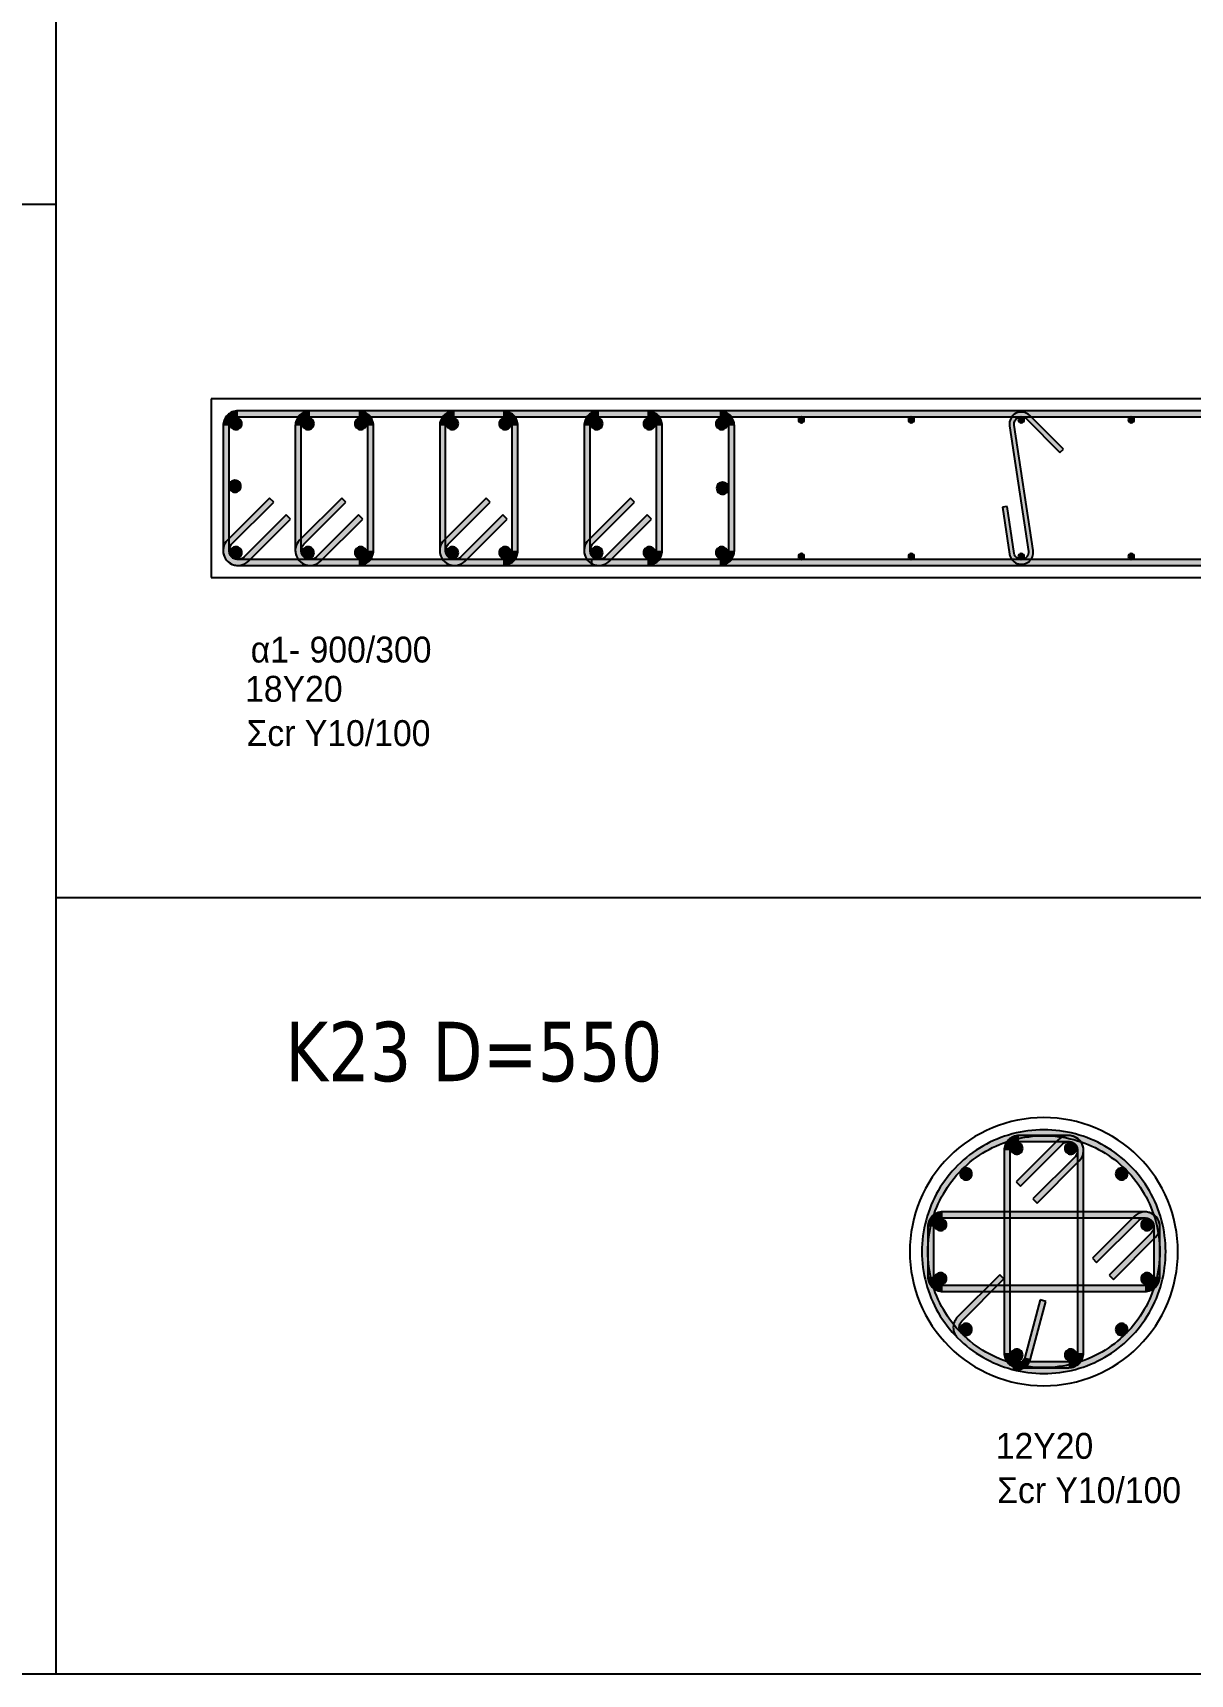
# Model space of a CAD drawing. Header units: millimetres. Extents: x -2171 to 1563, y -1758 to -1505.
# Drawn here: x -269.6 to -259.87, y -1630.29 to -1616.49 of the extents above; entities that cross this region are included whole.
import ezdxf

# ---------------------------------------------------------------- set-up
doc = ezdxf.new("R2010")
doc.units = ezdxf.units.MM
for name, color, linetype in [('-S_TEXT', 3, 'Continuous'), ('Col_Det', 7, 'Continuous'), ('Col_Det_Fill', 7, 'Continuous'), ('Geo_Col_Pro_1', 7, 'Continuous'), ('pinakaki', 153, 'Continuous')]:
    doc.layers.add(name, color=color, linetype=linetype)
doc.styles.add('S1Arl22_b_934_161', font='arial.ttf', dxfattribs={"width": 0.933629, "height": 0.002175})
doc.styles.get("Standard").update_dxf_attribs({"font": 'tahoma.ttf'})

msp = doc.modelspace()

# ---------------------------------------------------------------- hatches: boundary and pattern name
at = {"layer": 'Col_Det_Fill'}
for color, points in [(252, [(-267.8773, -1619.7229), (-267.8773, -1619.6729, 0.4142136), (-268.0023, -1619.7979), (-267.9523, -1619.7979, -0.4142136)]), (252, [(-263.8273, -1619.7229), (-263.8273, -1619.6729), (-267.8773, -1619.6729), (-267.8773, -1619.7229)]), (252, [(-267.2702, -1619.7229), (-267.2702, -1619.6729, 0.4142136), (-267.3952, -1619.7979), (-267.3452, -1619.7979, -0.4142136)]), (252, [(-266.863, -1619.7229), (-266.863, -1619.6729), (-267.2702, -1619.6729), (-267.2702, -1619.7229)]), (252, [(-266.788, -1619.7979), (-266.738, -1619.7979, 0.4142136), (-266.863, -1619.6729), (-266.863, -1619.7229, -0.4142136)]), (252, [(-266.0559, -1619.7229), (-266.0559, -1619.6729, 0.4142136), (-266.1809, -1619.7979), (-266.1309, -1619.7979, -0.4142136)]), (252, [(-265.6487, -1619.7229), (-265.6487, -1619.6729), (-266.0559, -1619.6729), (-266.0559, -1619.7229)]), (252, [(-265.5737, -1619.7979), (-265.5237, -1619.7979, 0.4142136), (-265.6487, -1619.6729), (-265.6487, -1619.7229, -0.4142136)]), (252, [(-264.8416, -1619.7229), (-264.8416, -1619.6729, 0.4142136), (-264.9666, -1619.7979), (-264.9166, -1619.7979, -0.4142136)]), (252, [(-253.05, -1619.7229), (-253.05, -1619.6729), (-264.9038, -1619.6729), (-264.9038, -1619.7229)]), (252, [(-264.4345, -1619.7229), (-264.4345, -1619.6729), (-264.8416, -1619.6729), (-264.8416, -1619.7229)]), (252, [(-264.3595, -1619.7979), (-264.3095, -1619.7979, 0.4142136), (-264.4345, -1619.6729), (-264.4345, -1619.7229, -0.4142136)]), (252, [(-263.7523, -1619.7979), (-263.7023, -1619.7979, 0.4142136), (-263.8273, -1619.6729), (-263.8273, -1619.7229, -0.4142136)]), (252, [(-261.3883, -1619.7977), (-261.3487, -1619.7918, -0.7233449), (-261.2469, -1619.7405), (-261.2187, -1619.7122, 0.7233449)]), (252, [(-267.9523, -1619.7979), (-268.0023, -1619.7979), (-268.0023, -1620.8479), (-267.9523, -1620.8479)]), (12, [(-267.945, -1619.7802, 0.4142136), (-267.895, -1619.8302, 0.4142136), (-267.845, -1619.7802, 0.4142136), (-267.895, -1619.7302, 0.4142136)]), (252, [(-267.3452, -1619.7979), (-267.3952, -1619.7979), (-267.3952, -1620.8479), (-267.3452, -1620.8479)]), (56, [(-267.3378, -1619.7802, 0.4142136), (-267.2878, -1619.8302, 0.4142136), (-267.2378, -1619.7802, 0.4142136), (-267.2878, -1619.7302, 0.4142136)]), (56, [(-266.8953, -1619.7802, 0.4142136), (-266.8453, -1619.8302, 0.4142136), (-266.7953, -1619.7802, 0.4142136), (-266.8453, -1619.7302, 0.4142136)]), (252, [(-266.788, -1620.8479), (-266.738, -1620.8479), (-266.738, -1619.7979), (-266.788, -1619.7979)]), (252, [(-266.1309, -1619.7979), (-266.1809, -1619.7979), (-266.1809, -1620.8479), (-266.1309, -1620.8479)]), (56, [(-266.1236, -1619.7802, 0.4142136), (-266.0736, -1619.8302, 0.4142136), (-266.0236, -1619.7802, 0.4142136), (-266.0736, -1619.7302, 0.4142136)]), (56, [(-265.6811, -1619.7802, 0.4142136), (-265.6311, -1619.8302, 0.4142136), (-265.5811, -1619.7802, 0.4142136), (-265.6311, -1619.7302, 0.4142136)]), (252, [(-265.5737, -1620.8479), (-265.5237, -1620.8479), (-265.5237, -1619.7979), (-265.5737, -1619.7979)]), (252, [(-264.9166, -1619.7979), (-264.9666, -1619.7979), (-264.9666, -1620.8479), (-264.9166, -1620.8479)]), (56, [(-264.9093, -1619.7802, 0.4142136), (-264.8593, -1619.8302, 0.4142136), (-264.8093, -1619.7802, 0.4142136), (-264.8593, -1619.7302, 0.4142136)]), (56, [(-264.4668, -1619.7802, 0.4142136), (-264.4168, -1619.8302, 0.4142136), (-264.3668, -1619.7802, 0.4142136), (-264.4168, -1619.7302, 0.4142136)]), (252, [(-264.3595, -1620.8479), (-264.3095, -1620.8479), (-264.3095, -1619.7979), (-264.3595, -1619.7979)]), (12, [(-263.8596, -1619.7802, 0.4142136), (-263.8096, -1619.8302, 0.4142136), (-263.7596, -1619.7802, 0.4142136), (-263.8096, -1619.7302, 0.4142136)]), (252, [(-263.7523, -1620.8479), (-263.7023, -1620.8479), (-263.7023, -1619.7979), (-263.7523, -1619.7979)]), (133, [(-263.1643, -1619.7479, 0.4142136), (-263.1393, -1619.7729, 0.4142136), (-263.1143, -1619.7479, 0.4142136), (-263.1393, -1619.7229, 0.4142136)]), (133, [(-262.2393, -1619.7479, 0.4142136), (-262.2143, -1619.7729, 0.4142136), (-262.1893, -1619.7479, 0.4142136), (-262.2143, -1619.7229, 0.4142136)]), (252, [(-261.23, -1620.854), (-261.1905, -1620.8481), (-261.3487, -1619.7918), (-261.3883, -1619.7977)]), (133, [(-261.3144, -1619.7479, 0.4142136), (-261.2894, -1619.7729, 0.4142136), (-261.2644, -1619.7479, 0.4142136), (-261.2894, -1619.7229, 0.4142136)]), (252, [(-261.2187, -1619.7122), (-261.2469, -1619.7405), (-260.9641, -1620.0233), (-260.9358, -1619.995)]), (133, [(-260.3894, -1619.7479, 0.4142136), (-260.3644, -1619.7729, 0.4142136), (-260.3394, -1619.7479, 0.4142136), (-260.3644, -1619.7229, 0.4142136)]), (133, [(-267.9523, -1620.3062, 0.4142136), (-267.9023, -1620.3562, 0.4142136), (-267.8523, -1620.3062, 0.4142136), (-267.9023, -1620.2562, 0.4142136)]), (133, [(-263.8523, -1620.3229, 0.4142136), (-263.8023, -1620.3729, 0.4142136), (-263.7523, -1620.3229, 0.4142136), (-263.8023, -1620.2729, 0.4142136)]), (252, [(-267.5768, -1620.4413), (-267.6121, -1620.406), (-267.9657, -1620.7595), (-267.9303, -1620.7949)]), (252, [(-266.9696, -1620.4413), (-267.005, -1620.406), (-267.3586, -1620.7595), (-267.3232, -1620.7949)]), (252, [(-265.7554, -1620.4413), (-265.7907, -1620.406), (-266.1443, -1620.7595), (-266.1089, -1620.7949)]), (252, [(-264.5411, -1620.4413), (-264.5764, -1620.406), (-264.93, -1620.7595), (-264.8946, -1620.7949)]), (252, [(-261.408, -1620.4762), (-261.4475, -1620.4821), (-261.3883, -1620.8777), (-261.3487, -1620.8718)]), (252, [(-267.8243, -1620.9009), (-267.7889, -1620.9363), (-267.4354, -1620.5827), (-267.4707, -1620.5474)]), (252, [(-267.2171, -1620.9009), (-267.1818, -1620.9363), (-266.8282, -1620.5827), (-266.8636, -1620.5474)]), (252, [(-266.0028, -1620.9009), (-265.9675, -1620.9363), (-265.6139, -1620.5827), (-265.6493, -1620.5474)]), (252, [(-264.7886, -1620.9009), (-264.7532, -1620.9363), (-264.3997, -1620.5827), (-264.435, -1620.5474)]), (252, [(-267.9303, -1620.7949), (-267.9657, -1620.7595, 0.6681786), (-267.8773, -1620.9729), (-267.8773, -1620.9229, -0.6681786)]), (252, [(-267.3232, -1620.7949), (-267.3586, -1620.7595, 0.6681786), (-267.2702, -1620.9729), (-267.2702, -1620.9229, -0.6681786)]), (252, [(-266.1089, -1620.7949), (-266.1443, -1620.7595, 0.6681786), (-266.0559, -1620.9729), (-266.0559, -1620.9229, -0.6681786)]), (252, [(-264.8946, -1620.7949), (-264.93, -1620.7595, 0.6681786), (-264.8416, -1620.9729), (-264.8416, -1620.9229, -0.6681786)]), (252, [(-267.9523, -1620.8479), (-268.0023, -1620.8479, 0.6681786), (-267.7889, -1620.9363), (-267.8243, -1620.9009, -0.6681786)]), (12, [(-267.945, -1620.8656, 0.4142136), (-267.895, -1620.9156, 0.4142136), (-267.845, -1620.8656, 0.4142136), (-267.895, -1620.8156, 0.4142136)]), (252, [(-267.8773, -1620.9229), (-267.8773, -1620.9729), (-263.8273, -1620.9729), (-263.8273, -1620.9229)]), (252, [(-267.3452, -1620.8479), (-267.3952, -1620.8479, 0.6681786), (-267.1818, -1620.9363), (-267.2171, -1620.9009, -0.6681786)]), (56, [(-267.3378, -1620.8656, 0.4142136), (-267.2878, -1620.9156, 0.4142136), (-267.2378, -1620.8656, 0.4142136), (-267.2878, -1620.8156, 0.4142136)]), (252, [(-267.2702, -1620.9229), (-267.2702, -1620.9729), (-266.863, -1620.9729), (-266.863, -1620.9229)]), (56, [(-266.8953, -1620.8656, 0.4142136), (-266.8453, -1620.9156, 0.4142136), (-266.7953, -1620.8656, 0.4142136), (-266.8453, -1620.8156, 0.4142136)]), (252, [(-266.863, -1620.9229), (-266.863, -1620.9729, 0.4142136), (-266.738, -1620.8479), (-266.788, -1620.8479, -0.4142136)]), (252, [(-266.1309, -1620.8479), (-266.1809, -1620.8479, 0.6681786), (-265.9675, -1620.9363), (-266.0028, -1620.9009, -0.6681786)]), (56, [(-266.1236, -1620.8656, 0.4142136), (-266.0736, -1620.9156, 0.4142136), (-266.0236, -1620.8656, 0.4142136), (-266.0736, -1620.8156, 0.4142136)]), (252, [(-266.0559, -1620.9229), (-266.0559, -1620.9729), (-265.6487, -1620.9729), (-265.6487, -1620.9229)]), (56, [(-265.6811, -1620.8656, 0.4142136), (-265.6311, -1620.9156, 0.4142136), (-265.5811, -1620.8656, 0.4142136), (-265.6311, -1620.8156, 0.4142136)]), (252, [(-265.6487, -1620.9229), (-265.6487, -1620.9729, 0.4142136), (-265.5237, -1620.8479), (-265.5737, -1620.8479, -0.4142136)]), (252, [(-264.9166, -1620.8479), (-264.9666, -1620.8479, 0.6681786), (-264.7532, -1620.9363), (-264.7886, -1620.9009, -0.6681786)]), (56, [(-264.9093, -1620.8656, 0.4142136), (-264.8593, -1620.9156, 0.4142136), (-264.8093, -1620.8656, 0.4142136), (-264.8593, -1620.8156, 0.4142136)]), (252, [(-264.9038, -1620.9229), (-264.9038, -1620.9729), (-253.05, -1620.9729), (-253.05, -1620.9229)]), (252, [(-264.8416, -1620.9229), (-264.8416, -1620.9729), (-264.4345, -1620.9729), (-264.4345, -1620.9229)]), (56, [(-264.4668, -1620.8656, 0.4142136), (-264.4168, -1620.9156, 0.4142136), (-264.3668, -1620.8656, 0.4142136), (-264.4168, -1620.8156, 0.4142136)]), (252, [(-264.4345, -1620.9229), (-264.4345, -1620.9729, 0.4142136), (-264.3095, -1620.8479), (-264.3595, -1620.8479, -0.4142136)]), (12, [(-263.8596, -1620.8656, 0.4142136), (-263.8096, -1620.9156, 0.4142136), (-263.7596, -1620.8656, 0.4142136), (-263.8096, -1620.8156, 0.4142136)]), (252, [(-263.8273, -1620.9229), (-263.8273, -1620.9729, 0.4142136), (-263.7023, -1620.8479), (-263.7523, -1620.8479, -0.4142136)]), (133, [(-263.1643, -1620.8979, 0.4142136), (-263.1393, -1620.9229, 0.4142136), (-263.1143, -1620.8979, 0.4142136), (-263.1393, -1620.8729, 0.4142136)]), (133, [(-262.2393, -1620.8979, 0.4142136), (-262.2143, -1620.9229, 0.4142136), (-262.1893, -1620.8979, 0.4142136), (-262.2143, -1620.8729, 0.4142136)]), (252, [(-261.3487, -1620.8718), (-261.3883, -1620.8777, 1), (-261.1905, -1620.8481), (-261.23, -1620.854, -1)]), (133, [(-261.3144, -1620.8979, 0.4142136), (-261.2894, -1620.9229, 0.4142136), (-261.2644, -1620.8979, 0.4142136), (-261.2894, -1620.8729, 0.4142136)]), (133, [(-260.3894, -1620.8979, 0.4142136), (-260.3644, -1620.9229, 0.4142136), (-260.3394, -1620.8979, 0.4142136), (-260.3644, -1620.8729, 0.4142136)]), (252, [(-261.3524, -1625.8003), (-261.3654, -1625.752, 0.1316525), (-261.8249, -1626.0173), (-261.7895, -1626.0526, -0.1316525)]), (252, [(-261.3093, -1625.8161), (-261.3093, -1625.7661, 0.4142136), (-261.4343, -1625.8911), (-261.3843, -1625.8911, -0.4142136)]), (252, [(-260.8477, -1625.8003), (-260.8348, -1625.752, 0.1316525), (-261.3654, -1625.752), (-261.3524, -1625.8003, -0.1316525)]), (252, [(-260.8908, -1625.8161), (-260.8908, -1625.7661), (-261.3093, -1625.7661), (-261.3093, -1625.8161)]), (252, [(-260.8158, -1625.8911), (-260.7658, -1625.8911, 0.6681786), (-260.9792, -1625.8027), (-260.9439, -1625.838, -0.6681786)]), (252, [(-260.8378, -1625.9441), (-260.8025, -1625.9794, 0.6681786), (-260.8908, -1625.7661), (-260.8908, -1625.8161, -0.6681786)]), (252, [(-260.4106, -1626.0526), (-260.3753, -1626.0173, 0.1316525), (-260.8348, -1625.752), (-260.8477, -1625.8003, -0.1316525)]), (252, [(-261.3843, -1625.8911), (-261.4343, -1625.8911), (-261.4343, -1627.593), (-261.3843, -1627.593)]), (56, [(-261.277, -1625.8734, 0.4142136), (-261.327, -1625.8234, 0.4142136), (-261.377, -1625.8734, 0.4142136), (-261.327, -1625.9234, 0.4142136)]), (252, [(-260.9439, -1625.838), (-260.9792, -1625.8027), (-261.3328, -1626.1562), (-261.2974, -1626.1916)]), (56, [(-260.8232, -1625.8734, 0.4142136), (-260.8732, -1625.8234, 0.4142136), (-260.9232, -1625.8734, 0.4142136), (-260.8732, -1625.9234, 0.4142136)]), (252, [(-260.8158, -1627.593), (-260.7658, -1627.593), (-260.7658, -1625.8911), (-260.8158, -1625.8911)]), (252, [(-261.7895, -1626.0526), (-261.8249, -1626.0173, 0.1316525), (-262.0902, -1626.4768), (-262.0419, -1626.4897, -0.1316525)]), (12, [(-261.7042, -1626.088, 0.4142136), (-261.7542, -1626.038, 0.4142136), (-261.8042, -1626.088, 0.4142136), (-261.7542, -1626.138, 0.4142136)]), (252, [(-261.1914, -1626.2976), (-261.156, -1626.333), (-260.8025, -1625.9794), (-260.8378, -1625.9441)]), (12, [(-260.396, -1626.088, 0.4142136), (-260.446, -1626.038, 0.4142136), (-260.496, -1626.088, 0.4142136), (-260.446, -1626.138, 0.4142136)]), (252, [(-260.1583, -1626.4897), (-260.11, -1626.4768, 0.1316525), (-260.3753, -1626.0173), (-260.4106, -1626.0526, -0.1316525)]), (252, [(-261.9511, -1626.4578), (-261.9511, -1626.4078, 0.4142136), (-262.0761, -1626.5328), (-262.0261, -1626.5328, -0.4142136)]), (252, [(-260.2491, -1626.4578), (-260.2491, -1626.4078), (-261.9511, -1626.4078), (-261.9511, -1626.4578)]), (252, [(-260.3021, -1626.4798), (-260.3375, -1626.4444), (-260.691, -1626.798), (-260.6557, -1626.8333)]), (252, [(-260.1741, -1626.5328), (-260.1241, -1626.5328, 0.6681786), (-260.3375, -1626.4444), (-260.3021, -1626.4798, -0.6681786)]), (252, [(-260.1961, -1626.5858), (-260.1607, -1626.6212, 0.6681786), (-260.2491, -1626.4078), (-260.2491, -1626.4578, -0.6681786)]), (252, [(-262.0419, -1626.4897), (-262.0902, -1626.4768, 0.1316525), (-262.0902, -1627.0073), (-262.0419, -1626.9944, -0.1316525)]), (252, [(-262.0261, -1626.5328), (-262.0761, -1626.5328), (-262.0761, -1626.9513), (-262.0261, -1626.9513)]), (56, [(-261.9187, -1626.5151, 0.4142136), (-261.9687, -1626.4651, 0.4142136), (-262.0187, -1626.5151, 0.4142136), (-261.9687, -1626.5651, 0.4142136)]), (252, [(-260.5496, -1626.9394), (-260.5143, -1626.9748), (-260.1607, -1626.6212), (-260.1961, -1626.5858)]), (56, [(-260.1814, -1626.5151, 0.4142136), (-260.2314, -1626.4651, 0.4142136), (-260.2814, -1626.5151, 0.4142136), (-260.2314, -1626.5651, 0.4142136)]), (252, [(-260.1741, -1626.9513), (-260.1241, -1626.9513), (-260.1241, -1626.5328), (-260.1741, -1626.5328)]), (252, [(-260.1583, -1626.9944), (-260.11, -1627.0073, 0.1316525), (-260.11, -1626.4768), (-260.1583, -1626.4897, -0.1316525)]), (252, [(-262.0419, -1626.9944), (-262.0902, -1627.0073, 0.1316525), (-261.8249, -1627.4668), (-261.7895, -1627.4315, -0.1316525)]), (252, [(-262.0261, -1626.9513), (-262.0761, -1626.9513, 0.4142136), (-261.9511, -1627.0763), (-261.9511, -1627.0263, -0.4142136)]), (56, [(-261.9187, -1626.969, 0.4142136), (-261.9687, -1626.919, 0.4142136), (-262.0187, -1626.969, 0.4142136), (-261.9687, -1627.019, 0.4142136)]), (252, [(-261.436, -1626.9719), (-261.4713, -1626.9365), (-261.8249, -1627.29), (-261.7895, -1627.3254)]), (252, [(-260.4106, -1627.4315), (-260.3753, -1627.4668, 0.1316525), (-260.11, -1627.0073), (-260.1583, -1626.9944, -0.1316525)]), (56, [(-260.1814, -1626.969, 0.4142136), (-260.2314, -1626.919, 0.4142136), (-260.2814, -1626.969, 0.4142136), (-260.2314, -1627.019, 0.4142136)]), (252, [(-260.2491, -1627.0263), (-260.2491, -1627.0763, 0.4142136), (-260.1241, -1626.9513), (-260.1741, -1626.9513, -0.4142136)]), (252, [(-261.9511, -1627.0263), (-261.9511, -1627.0763), (-260.2491, -1627.0763), (-260.2491, -1627.0263)]), (252, [(-261.2606, -1627.6308), (-261.2123, -1627.6437), (-261.0829, -1627.1608), (-261.1312, -1627.1478)]), (252, [(-261.7895, -1627.3254), (-261.8249, -1627.29, 0.4142136), (-261.8249, -1627.4668), (-261.7895, -1627.4315, -0.4142136)]), (12, [(-261.7042, -1627.3961, 0.4142136), (-261.7542, -1627.3461, 0.4142136), (-261.8042, -1627.3961, 0.4142136), (-261.7542, -1627.4461, 0.4142136)]), (12, [(-260.396, -1627.3961, 0.4142136), (-260.446, -1627.3461, 0.4142136), (-260.496, -1627.3961, 0.4142136), (-260.446, -1627.4461, 0.4142136)]), (252, [(-261.7895, -1627.4315), (-261.8249, -1627.4668, 0.1316525), (-261.3654, -1627.7321), (-261.3524, -1627.6838, -0.1316525)]), (252, [(-261.7895, -1627.4315), (-261.8249, -1627.4668, 0.1316525), (-261.3654, -1627.7321), (-261.3524, -1627.6838, -0.1316525)]), (56, [(-261.277, -1627.6107, 0.4142136), (-261.327, -1627.5607, 0.4142136), (-261.377, -1627.6107, 0.4142136), (-261.327, -1627.6607, 0.4142136)]), (56, [(-260.8232, -1627.6107, 0.4142136), (-260.8732, -1627.5607, 0.4142136), (-260.9232, -1627.6107, 0.4142136), (-260.8732, -1627.6607, 0.4142136)]), (252, [(-260.8477, -1627.6838), (-260.8348, -1627.7321, 0.1316525), (-260.3753, -1627.4668), (-260.4106, -1627.4315, -0.1316525)]), (252, [(-261.3843, -1627.593), (-261.4343, -1627.593, 0.4142136), (-261.3093, -1627.718), (-261.3093, -1627.668, -0.4142136)]), (252, [(-261.3524, -1627.6838), (-261.3654, -1627.7321, 0.4142136), (-261.2123, -1627.6437), (-261.2606, -1627.6308, -0.4142136)]), (252, [(-261.3524, -1627.6838), (-261.3654, -1627.7321, 0.1316525), (-260.8348, -1627.7321), (-260.8477, -1627.6838, -0.1316525)]), (252, [(-261.3093, -1627.668), (-261.3093, -1627.718), (-260.8908, -1627.718), (-260.8908, -1627.668)]), (252, [(-260.8908, -1627.668), (-260.8908, -1627.718, 0.4142136), (-260.7658, -1627.593), (-260.8158, -1627.593, -0.4142136)])]:
    msp.add_hatch(color=color, dxfattribs=at).paths.add_polyline_path(points)

# ---------------------------------------------------------------- linework, layer by layer
at = {"layer": '-S_TEXT', "ltscale": 5}
msp.add_lwpolyline([(-298.9343, -1590.2497), (-240.7868, -1590.2497), (-240.7868, -1630.2944), (-298.9343, -1630.2944)], close=True, dxfattribs=at)
at = {"layer": 'Col_Det', "color": 7}
for points in [[(-249.8516, -1619.5729), (-268.1023, -1619.5729)], [(-268.1023, -1619.5729), (-268.1023, -1621.0729)], [(-263.8273, -1619.6729), (-267.8773, -1619.6729)], [(-266.863, -1619.6729), (-267.2702, -1619.6729)], [(-265.6487, -1619.6729), (-266.0559, -1619.6729)], [(-253.05, -1619.6729), (-264.9038, -1619.6729)], [(-264.9038, -1619.6729), (-264.9038, -1619.7229)], [(-264.4345, -1619.6729), (-264.8416, -1619.6729)], [(-268.0023, -1619.7979), (-268.0023, -1620.8479)], [(-267.9523, -1620.8479), (-267.9523, -1619.7979)], [(-267.8773, -1619.7229), (-263.8273, -1619.7229)], [(-267.3952, -1619.7979), (-267.3952, -1620.8479)], [(-267.3452, -1620.8479), (-267.3452, -1619.7979)], [(-267.2702, -1619.7229), (-266.863, -1619.7229)], [(-266.788, -1619.7979), (-266.788, -1620.8479)], [(-266.738, -1620.8479), (-266.738, -1619.7979)], [(-266.1809, -1619.7979), (-266.1809, -1620.8479)], [(-266.1309, -1620.8479), (-266.1309, -1619.7979)], [(-266.0559, -1619.7229), (-265.6487, -1619.7229)], [(-265.5737, -1619.7979), (-265.5737, -1620.8479)], [(-265.5237, -1620.8479), (-265.5237, -1619.7979)], [(-264.9666, -1619.7979), (-264.9666, -1620.8479)], [(-264.9166, -1620.8479), (-264.9166, -1619.7979)], [(-264.9038, -1619.7229), (-253.05, -1619.7229)], [(-264.8416, -1619.7229), (-264.4345, -1619.7229)], [(-264.3595, -1619.7979), (-264.3595, -1620.8479)], [(-264.3095, -1620.8479), (-264.3095, -1619.7979)], [(-263.7523, -1619.7979), (-263.7523, -1620.8479)], [(-263.7023, -1620.8479), (-263.7023, -1619.7979)], [(-261.3883, -1619.7977), (-261.23, -1620.854)], [(-261.1905, -1620.8481), (-261.3487, -1619.7918)], [(-261.2469, -1619.7405), (-260.9641, -1620.0233)], [(-260.9358, -1619.995), (-261.2187, -1619.7122)], [(-260.9641, -1620.0233), (-260.9358, -1619.995)], [(-267.6121, -1620.406), (-267.9657, -1620.7595)], [(-267.9303, -1620.7949), (-267.5768, -1620.4413)], [(-267.5768, -1620.4413), (-267.6121, -1620.406)], [(-267.005, -1620.406), (-267.3586, -1620.7595)], [(-267.3232, -1620.7949), (-266.9696, -1620.4413)], [(-266.9696, -1620.4413), (-267.005, -1620.406)], [(-265.7907, -1620.406), (-266.1443, -1620.7595)], [(-266.1089, -1620.7949), (-265.7554, -1620.4413)], [(-265.7554, -1620.4413), (-265.7907, -1620.406)], [(-264.5764, -1620.406), (-264.93, -1620.7595)], [(-264.8946, -1620.7949), (-264.5411, -1620.4413)], [(-264.5411, -1620.4413), (-264.5764, -1620.406)], [(-261.408, -1620.4762), (-261.4475, -1620.4821)], [(-261.4475, -1620.4821), (-261.3883, -1620.8777)], [(-261.3487, -1620.8718), (-261.408, -1620.4762)], [(-267.4707, -1620.5474), (-267.8243, -1620.9009)], [(-267.7889, -1620.9363), (-267.4354, -1620.5827)], [(-267.4354, -1620.5827), (-267.4707, -1620.5474)], [(-266.8636, -1620.5474), (-267.2171, -1620.9009)], [(-267.1818, -1620.9363), (-266.8282, -1620.5827)], [(-266.8282, -1620.5827), (-266.8636, -1620.5474)], [(-265.6493, -1620.5474), (-266.0028, -1620.9009)], [(-265.9675, -1620.9363), (-265.6139, -1620.5827)], [(-265.6139, -1620.5827), (-265.6493, -1620.5474)], [(-264.435, -1620.5474), (-264.7886, -1620.9009)], [(-264.7532, -1620.9363), (-264.3997, -1620.5827)], [(-264.3997, -1620.5827), (-264.435, -1620.5474)], [(-263.8273, -1620.9229), (-267.8773, -1620.9229)], [(-266.863, -1620.9229), (-267.2702, -1620.9229)], [(-265.6487, -1620.9229), (-266.0559, -1620.9229)], [(-264.9038, -1620.9229), (-264.9038, -1620.9729)], [(-253.05, -1620.9229), (-264.9038, -1620.9229)], [(-264.4345, -1620.9229), (-264.8416, -1620.9229)], [(-268.1023, -1621.0729), (-249.8516, -1621.0729)], [(-267.8773, -1620.9729), (-263.8273, -1620.9729)], [(-267.2702, -1620.9729), (-266.863, -1620.9729)], [(-266.0559, -1620.9729), (-265.6487, -1620.9729)], [(-264.9038, -1620.9729), (-253.05, -1620.9729)], [(-264.8416, -1620.9729), (-264.4345, -1620.9729)]]:
    msp.add_lwpolyline(points, dxfattribs=at)
for points in [[(-267.8773, -1619.6729, 0.4142136), (-268.0023, -1619.7979)], [(-267.2702, -1619.6729, 0.4142136), (-267.3952, -1619.7979)], [(-266.738, -1619.7979, 0.4142136), (-266.863, -1619.6729)], [(-266.0559, -1619.6729, 0.4142136), (-266.1809, -1619.7979)], [(-265.5237, -1619.7979, 0.4142136), (-265.6487, -1619.6729)], [(-264.8416, -1619.6729, 0.4142136), (-264.9666, -1619.7979)], [(-264.3095, -1619.7979, 0.4142136), (-264.4345, -1619.6729)], [(-263.7023, -1619.7979, 0.4142136), (-263.8273, -1619.6729)], [(-261.2187, -1619.7122, 0.7233449), (-261.3883, -1619.7977, 0.7233449)], [(-267.9523, -1619.7979, -0.4142136), (-267.8773, -1619.7229, -0.4142136)], [(-267.895, -1619.7302, 0.4142136), (-267.945, -1619.7802, 0.4142136)], [(-267.945, -1619.7802, 0.4142136), (-267.895, -1619.8302, 0.4142136)], [(-267.845, -1619.7802, 0.4142136), (-267.895, -1619.7302, 0.4142136)], [(-267.895, -1619.8302, 0.4142136), (-267.845, -1619.7802, 0.4142136)], [(-267.3452, -1619.7979, -0.4142136), (-267.2702, -1619.7229, -0.4142136)], [(-267.2878, -1619.7302, 0.4142136), (-267.3378, -1619.7802, 0.4142136)], [(-267.3378, -1619.7802, 0.4142136), (-267.2878, -1619.8302, 0.4142136)], [(-267.2378, -1619.7802, 0.4142136), (-267.2878, -1619.7302, 0.4142136)], [(-267.2878, -1619.8302, 0.4142136), (-267.2378, -1619.7802, 0.4142136)], [(-266.8453, -1619.7302, 0.4142136), (-266.8953, -1619.7802, 0.4142136)], [(-266.8953, -1619.7802, 0.4142136), (-266.8453, -1619.8302, 0.4142136)], [(-266.863, -1619.7229, -0.4142136), (-266.788, -1619.7979, -0.4142136)], [(-266.7953, -1619.7802, 0.4142136), (-266.8453, -1619.7302, 0.4142136)], [(-266.8453, -1619.8302, 0.4142136), (-266.7953, -1619.7802, 0.4142136)], [(-266.1309, -1619.7979, -0.4142136), (-266.0559, -1619.7229, -0.4142136)], [(-266.0736, -1619.7302, 0.4142136), (-266.1236, -1619.7802, 0.4142136)], [(-266.1236, -1619.7802, 0.4142136), (-266.0736, -1619.8302, 0.4142136)], [(-266.0236, -1619.7802, 0.4142136), (-266.0736, -1619.7302, 0.4142136)], [(-266.0736, -1619.8302, 0.4142136), (-266.0236, -1619.7802, 0.4142136)], [(-265.6311, -1619.7302, 0.4142136), (-265.6811, -1619.7802, 0.4142136)], [(-265.6811, -1619.7802, 0.4142136), (-265.6311, -1619.8302, 0.4142136)], [(-265.6487, -1619.7229, -0.4142136), (-265.5737, -1619.7979, -0.4142136)], [(-265.5811, -1619.7802, 0.4142136), (-265.6311, -1619.7302, 0.4142136)], [(-265.6311, -1619.8302, 0.4142136), (-265.5811, -1619.7802, 0.4142136)], [(-264.9166, -1619.7979, -0.4142136), (-264.8416, -1619.7229, -0.4142136)], [(-264.8593, -1619.7302, 0.4142136), (-264.9093, -1619.7802, 0.4142136)], [(-264.9093, -1619.7802, 0.4142136), (-264.8593, -1619.8302, 0.4142136)], [(-264.8093, -1619.7802, 0.4142136), (-264.8593, -1619.7302, 0.4142136)], [(-264.8593, -1619.8302, 0.4142136), (-264.8093, -1619.7802, 0.4142136)], [(-264.4168, -1619.7302, 0.4142136), (-264.4668, -1619.7802, 0.4142136)], [(-264.4668, -1619.7802, 0.4142136), (-264.4168, -1619.8302, 0.4142136)], [(-264.4345, -1619.7229, -0.4142136), (-264.3595, -1619.7979, -0.4142136)], [(-264.3668, -1619.7802, 0.4142136), (-264.4168, -1619.7302, 0.4142136)], [(-264.4168, -1619.8302, 0.4142136), (-264.3668, -1619.7802, 0.4142136)], [(-263.8096, -1619.7302, 0.4142136), (-263.8596, -1619.7802, 0.4142136)], [(-263.8596, -1619.7802, 0.4142136), (-263.8096, -1619.8302, 0.4142136)], [(-263.8273, -1619.7229, -0.4142136), (-263.7523, -1619.7979, -0.4142136)], [(-263.7596, -1619.7802, 0.4142136), (-263.8096, -1619.7302, 0.4142136)], [(-263.8096, -1619.8302, 0.4142136), (-263.7596, -1619.7802, 0.4142136)], [(-263.1393, -1619.7229, 0.4142136), (-263.1643, -1619.7479, 0.4142136)], [(-263.1643, -1619.7479, 0.4142136), (-263.1393, -1619.7729, 0.4142136)], [(-263.1143, -1619.7479, 0.4142136), (-263.1393, -1619.7229, 0.4142136)], [(-263.1393, -1619.7729, 0.4142136), (-263.1143, -1619.7479, 0.4142136)], [(-262.2143, -1619.7229, 0.4142136), (-262.2393, -1619.7479, 0.4142136)], [(-262.2393, -1619.7479, 0.4142136), (-262.2143, -1619.7729, 0.4142136)], [(-262.1893, -1619.7479, 0.4142136), (-262.2143, -1619.7229, 0.4142136)], [(-262.2143, -1619.7729, 0.4142136), (-262.1893, -1619.7479, 0.4142136)], [(-261.3487, -1619.7918, -0.7233449), (-261.2469, -1619.7405)], [(-261.2894, -1619.7229, 0.4142136), (-261.3144, -1619.7479, 0.4142136)], [(-261.3144, -1619.7479, 0.4142136), (-261.2894, -1619.7729, 0.4142136)], [(-261.2644, -1619.7479, 0.4142136), (-261.2894, -1619.7229, 0.4142136)], [(-261.2894, -1619.7729, 0.4142136), (-261.2644, -1619.7479, 0.4142136)], [(-260.3644, -1619.7229, 0.4142136), (-260.3894, -1619.7479, 0.4142136)], [(-260.3894, -1619.7479, 0.4142136), (-260.3644, -1619.7729, 0.4142136)], [(-260.3394, -1619.7479, 0.4142136), (-260.3644, -1619.7229, 0.4142136)], [(-260.3644, -1619.7729, 0.4142136), (-260.3394, -1619.7479, 0.4142136)], [(-267.9023, -1620.2562, 0.4142136), (-267.9523, -1620.3062, 0.4142136)], [(-267.9523, -1620.3062, 0.4142136), (-267.9023, -1620.3562, 0.4142136)], [(-267.8523, -1620.3062, 0.4142136), (-267.9023, -1620.2562, 0.4142136)], [(-267.9023, -1620.3562, 0.4142136), (-267.8523, -1620.3062, 0.4142136)], [(-263.8023, -1620.2729, 0.4142136), (-263.8523, -1620.3229, 0.4142136)], [(-263.8523, -1620.3229, 0.4142136), (-263.8023, -1620.3729, 0.4142136)], [(-263.7523, -1620.3229, 0.4142136), (-263.8023, -1620.2729, 0.4142136)], [(-263.8023, -1620.3729, 0.4142136), (-263.7523, -1620.3229, 0.4142136)], [(-267.9657, -1620.7595, 0.6681786), (-267.8773, -1620.9729)], [(-267.8773, -1620.9229, -0.6681786), (-267.9303, -1620.7949, -0.6681786)], [(-267.3586, -1620.7595, 0.6681786), (-267.2702, -1620.9729)], [(-267.2702, -1620.9229, -0.6681786), (-267.3232, -1620.7949, -0.6681786)], [(-266.1443, -1620.7595, 0.6681786), (-266.0559, -1620.9729)], [(-266.0559, -1620.9229, -0.6681786), (-266.1089, -1620.7949, -0.6681786)], [(-264.93, -1620.7595, 0.6681786), (-264.8416, -1620.9729)], [(-264.8416, -1620.9229, -0.6681786), (-264.8946, -1620.7949, -0.6681786)], [(-268.0023, -1620.8479, 0.6681786), (-267.7889, -1620.9363)], [(-267.8243, -1620.9009, -0.6681786), (-267.9523, -1620.8479, -0.6681786)], [(-267.895, -1620.8156, 0.4142136), (-267.945, -1620.8656, 0.4142136)], [(-267.945, -1620.8656, 0.4142136), (-267.895, -1620.9156, 0.4142136)], [(-267.845, -1620.8656, 0.4142136), (-267.895, -1620.8156, 0.4142136)], [(-267.895, -1620.9156, 0.4142136), (-267.845, -1620.8656, 0.4142136)], [(-267.3952, -1620.8479, 0.6681786), (-267.1818, -1620.9363)], [(-267.2171, -1620.9009, -0.6681786), (-267.3452, -1620.8479, -0.6681786)], [(-267.2878, -1620.8156, 0.4142136), (-267.3378, -1620.8656, 0.4142136)], [(-267.3378, -1620.8656, 0.4142136), (-267.2878, -1620.9156, 0.4142136)], [(-267.2378, -1620.8656, 0.4142136), (-267.2878, -1620.8156, 0.4142136)], [(-267.2878, -1620.9156, 0.4142136), (-267.2378, -1620.8656, 0.4142136)], [(-266.8453, -1620.8156, 0.4142136), (-266.8953, -1620.8656, 0.4142136)], [(-266.8953, -1620.8656, 0.4142136), (-266.8453, -1620.9156, 0.4142136)], [(-266.863, -1620.9729, 0.4142136), (-266.738, -1620.8479)], [(-266.788, -1620.8479, -0.4142136), (-266.863, -1620.9229, -0.4142136)], [(-266.7953, -1620.8656, 0.4142136), (-266.8453, -1620.8156, 0.4142136)], [(-266.8453, -1620.9156, 0.4142136), (-266.7953, -1620.8656, 0.4142136)], [(-266.1809, -1620.8479, 0.6681786), (-265.9675, -1620.9363)], [(-266.0028, -1620.9009, -0.6681786), (-266.1309, -1620.8479, -0.6681786)], [(-266.0736, -1620.8156, 0.4142136), (-266.1236, -1620.8656, 0.4142136)], [(-266.1236, -1620.8656, 0.4142136), (-266.0736, -1620.9156, 0.4142136)], [(-266.0236, -1620.8656, 0.4142136), (-266.0736, -1620.8156, 0.4142136)], [(-266.0736, -1620.9156, 0.4142136), (-266.0236, -1620.8656, 0.4142136)], [(-265.6311, -1620.8156, 0.4142136), (-265.6811, -1620.8656, 0.4142136)], [(-265.6811, -1620.8656, 0.4142136), (-265.6311, -1620.9156, 0.4142136)], [(-265.6487, -1620.9729, 0.4142136), (-265.5237, -1620.8479)], [(-265.5737, -1620.8479, -0.4142136), (-265.6487, -1620.9229, -0.4142136)], [(-265.5811, -1620.8656, 0.4142136), (-265.6311, -1620.8156, 0.4142136)], [(-265.6311, -1620.9156, 0.4142136), (-265.5811, -1620.8656, 0.4142136)], [(-264.9666, -1620.8479, 0.6681786), (-264.7532, -1620.9363)], [(-264.7886, -1620.9009, -0.6681786), (-264.9166, -1620.8479, -0.6681786)], [(-264.8593, -1620.8156, 0.4142136), (-264.9093, -1620.8656, 0.4142136)], [(-264.9093, -1620.8656, 0.4142136), (-264.8593, -1620.9156, 0.4142136)], [(-264.8093, -1620.8656, 0.4142136), (-264.8593, -1620.8156, 0.4142136)], [(-264.8593, -1620.9156, 0.4142136), (-264.8093, -1620.8656, 0.4142136)], [(-264.4168, -1620.8156, 0.4142136), (-264.4668, -1620.8656, 0.4142136)], [(-264.4668, -1620.8656, 0.4142136), (-264.4168, -1620.9156, 0.4142136)], [(-264.4345, -1620.9729, 0.4142136), (-264.3095, -1620.8479)], [(-264.3595, -1620.8479, -0.4142136), (-264.4345, -1620.9229, -0.4142136)], [(-264.3668, -1620.8656, 0.4142136), (-264.4168, -1620.8156, 0.4142136)], [(-264.4168, -1620.9156, 0.4142136), (-264.3668, -1620.8656, 0.4142136)], [(-263.8096, -1620.8156, 0.4142136), (-263.8596, -1620.8656, 0.4142136)], [(-263.8596, -1620.8656, 0.4142136), (-263.8096, -1620.9156, 0.4142136)], [(-263.8273, -1620.9729, 0.4142136), (-263.7023, -1620.8479)], [(-263.7523, -1620.8479, -0.4142136), (-263.8273, -1620.9229, -0.4142136)], [(-263.7596, -1620.8656, 0.4142136), (-263.8096, -1620.8156, 0.4142136)], [(-263.8096, -1620.9156, 0.4142136), (-263.7596, -1620.8656, 0.4142136)], [(-263.1393, -1620.8729, 0.4142136), (-263.1643, -1620.8979, 0.4142136)], [(-263.1643, -1620.8979, 0.4142136), (-263.1393, -1620.9229, 0.4142136)], [(-263.1143, -1620.8979, 0.4142136), (-263.1393, -1620.8729, 0.4142136)], [(-263.1393, -1620.9229, 0.4142136), (-263.1143, -1620.8979, 0.4142136)], [(-262.2143, -1620.8729, 0.4142136), (-262.2393, -1620.8979, 0.4142136)], [(-262.2393, -1620.8979, 0.4142136), (-262.2143, -1620.9229, 0.4142136)], [(-262.1893, -1620.8979, 0.4142136), (-262.2143, -1620.8729, 0.4142136)], [(-262.2143, -1620.9229, 0.4142136), (-262.1893, -1620.8979, 0.4142136)], [(-261.3883, -1620.8777, 1), (-261.1905, -1620.8481)], [(-261.23, -1620.854, -1), (-261.3487, -1620.8718, -1)], [(-261.2894, -1620.8729, 0.4142136), (-261.3144, -1620.8979, 0.4142136)], [(-261.3144, -1620.8979, 0.4142136), (-261.2894, -1620.9229, 0.4142136)], [(-261.2644, -1620.8979, 0.4142136), (-261.2894, -1620.8729, 0.4142136)], [(-261.2894, -1620.9229, 0.4142136), (-261.2644, -1620.8979, 0.4142136)], [(-260.3644, -1620.8729, 0.4142136), (-260.3894, -1620.8979, 0.4142136)], [(-260.3894, -1620.8979, 0.4142136), (-260.3644, -1620.9229, 0.4142136)], [(-260.3394, -1620.8979, 0.4142136), (-260.3644, -1620.8729, 0.4142136)], [(-260.3644, -1620.9229, 0.4142136), (-260.3394, -1620.8979, 0.4142136)]]:
    msp.add_lwpolyline(points, format="xyb", dxfattribs=at)
at = {"layer": 'Col_Det', "color": 7, "elevation": -49.25}
for points in [[(-261.1001, -1625.6145, 0.4142136), (-262.2276, -1626.742, 0.4142136)], [(-259.9726, -1626.742, 0.4142136), (-261.1001, -1625.6145, 0.4142136)], [(-261.3654, -1625.752, 0.1316525), (-261.8249, -1626.0173)], [(-261.3093, -1625.7661, 0.4142136), (-261.4343, -1625.8911)], [(-260.8348, -1625.752, 0.1316525), (-261.3654, -1625.752)], [(-261.3524, -1625.8003, -0.1316525), (-260.8477, -1625.8003, -0.1316525)], [(-260.7658, -1625.8911, 0.6681786), (-260.9792, -1625.8027)], [(-260.8025, -1625.9794, 0.6681786), (-260.8908, -1625.7661)], [(-260.3753, -1626.0173, 0.1316525), (-260.8348, -1625.752)], [(-261.7895, -1626.0526, -0.1316525), (-261.3524, -1625.8003, -0.1316525)], [(-261.3843, -1625.8911, -0.4142136), (-261.3093, -1625.8161, -0.4142136)], [(-261.327, -1625.8234, 0.4142136), (-261.377, -1625.8734, 0.4142136)], [(-261.377, -1625.8734, 0.4142136), (-261.327, -1625.9234, 0.4142136)], [(-261.277, -1625.8734, 0.4142136), (-261.327, -1625.8234, 0.4142136)], [(-261.327, -1625.9234, 0.4142136), (-261.277, -1625.8734, 0.4142136)], [(-260.9439, -1625.838, -0.6681786), (-260.8158, -1625.8911, -0.6681786)], [(-260.8732, -1625.8234, 0.4142136), (-260.9232, -1625.8734, 0.4142136)], [(-260.9232, -1625.8734, 0.4142136), (-260.8732, -1625.9234, 0.4142136)], [(-260.8908, -1625.8161, -0.6681786), (-260.8378, -1625.9441, -0.6681786)], [(-260.8232, -1625.8734, 0.4142136), (-260.8732, -1625.8234, 0.4142136)], [(-260.8732, -1625.9234, 0.4142136), (-260.8232, -1625.8734, 0.4142136)], [(-260.8477, -1625.8003, -0.1316525), (-260.4106, -1626.0526, -0.1316525)], [(-261.8249, -1626.0173, 0.1316525), (-262.0902, -1626.4768)], [(-261.7542, -1626.038, 0.4142136), (-261.8042, -1626.088, 0.4142136)], [(-261.7042, -1626.088, 0.4142136), (-261.7542, -1626.038, 0.4142136)], [(-260.446, -1626.038, 0.4142136), (-260.496, -1626.088, 0.4142136)], [(-260.396, -1626.088, 0.4142136), (-260.446, -1626.038, 0.4142136)], [(-260.11, -1626.4768, 0.1316525), (-260.3753, -1626.0173)], [(-262.0419, -1626.4897, -0.1316525), (-261.7895, -1626.0526, -0.1316525)], [(-261.8042, -1626.088, 0.4142136), (-261.7542, -1626.138, 0.4142136)], [(-261.7542, -1626.138, 0.4142136), (-261.7042, -1626.088, 0.4142136)], [(-260.496, -1626.088, 0.4142136), (-260.446, -1626.138, 0.4142136)], [(-260.446, -1626.138, 0.4142136), (-260.396, -1626.088, 0.4142136)], [(-260.4106, -1626.0526, -0.1316525), (-260.1583, -1626.4897, -0.1316525)], [(-261.9511, -1626.4078, 0.4142136), (-262.0761, -1626.5328)], [(-262.0261, -1626.5328, -0.4142136), (-261.9511, -1626.4578, -0.4142136)], [(-260.1241, -1626.5328, 0.6681786), (-260.3375, -1626.4444)], [(-260.3021, -1626.4798, -0.6681786), (-260.1741, -1626.5328, -0.6681786)], [(-260.1607, -1626.6212, 0.6681786), (-260.2491, -1626.4078)], [(-260.2491, -1626.4578, -0.6681786), (-260.1961, -1626.5858, -0.6681786)], [(-262.0902, -1626.4768, 0.1316525), (-262.0902, -1627.0073)], [(-262.0419, -1626.9944, -0.1316525), (-262.0419, -1626.4897, -0.1316525)], [(-261.9687, -1626.4651, 0.4142136), (-262.0187, -1626.5151, 0.4142136)], [(-262.0187, -1626.5151, 0.4142136), (-261.9687, -1626.5651, 0.4142136)], [(-261.9187, -1626.5151, 0.4142136), (-261.9687, -1626.4651, 0.4142136)], [(-261.9687, -1626.5651, 0.4142136), (-261.9187, -1626.5151, 0.4142136)], [(-260.2314, -1626.4651, 0.4142136), (-260.2814, -1626.5151, 0.4142136)], [(-260.2814, -1626.5151, 0.4142136), (-260.2314, -1626.5651, 0.4142136)], [(-260.1814, -1626.5151, 0.4142136), (-260.2314, -1626.4651, 0.4142136)], [(-260.2314, -1626.5651, 0.4142136), (-260.1814, -1626.5151, 0.4142136)], [(-260.1583, -1626.4897, -0.1316525), (-260.1583, -1626.9944, -0.1316525)], [(-260.11, -1627.0073, 0.1316525), (-260.11, -1626.4768)], [(-262.2276, -1626.742, 0.4142136), (-261.1001, -1627.8695, 0.4142136)], [(-261.1001, -1627.8695, 0.4142136), (-259.9726, -1626.742, 0.4142136)], [(-262.0902, -1627.0073, 0.1316525), (-261.8249, -1627.4668)], [(-262.0761, -1626.9513, 0.4142136), (-261.9511, -1627.0763)], [(-261.7895, -1627.4315, -0.1316525), (-262.0419, -1626.9944, -0.1316525)], [(-261.9511, -1627.0263, -0.4142136), (-262.0261, -1626.9513, -0.4142136)], [(-261.9687, -1626.919, 0.4142136), (-262.0187, -1626.969, 0.4142136)], [(-262.0187, -1626.969, 0.4142136), (-261.9687, -1627.019, 0.4142136)], [(-261.9187, -1626.969, 0.4142136), (-261.9687, -1626.919, 0.4142136)], [(-261.9687, -1627.019, 0.4142136), (-261.9187, -1626.969, 0.4142136)], [(-260.1583, -1626.9944, -0.1316525), (-260.4106, -1627.4315, -0.1316525)], [(-260.3753, -1627.4668, 0.1316525), (-260.11, -1627.0073)], [(-260.2314, -1626.919, 0.4142136), (-260.2814, -1626.969, 0.4142136)], [(-260.2814, -1626.969, 0.4142136), (-260.2314, -1627.019, 0.4142136)], [(-260.2491, -1627.0763, 0.4142136), (-260.1241, -1626.9513)], [(-260.1741, -1626.9513, -0.4142136), (-260.2491, -1627.0263, -0.4142136)], [(-260.1814, -1626.969, 0.4142136), (-260.2314, -1626.919, 0.4142136)], [(-260.2314, -1627.019, 0.4142136), (-260.1814, -1626.969, 0.4142136)], [(-261.8249, -1627.29, 0.4142136), (-261.8249, -1627.4668)], [(-261.7895, -1627.4315, -0.4142136), (-261.7895, -1627.3254, -0.4142136)], [(-261.7542, -1627.3461, 0.4142136), (-261.8042, -1627.3961, 0.4142136)], [(-261.8042, -1627.3961, 0.4142136), (-261.7542, -1627.4461, 0.4142136)], [(-261.7042, -1627.3961, 0.4142136), (-261.7542, -1627.3461, 0.4142136)], [(-261.7542, -1627.4461, 0.4142136), (-261.7042, -1627.3961, 0.4142136)], [(-260.446, -1627.3461, 0.4142136), (-260.496, -1627.3961, 0.4142136)], [(-260.496, -1627.3961, 0.4142136), (-260.446, -1627.4461, 0.4142136)], [(-260.396, -1627.3961, 0.4142136), (-260.446, -1627.3461, 0.4142136)], [(-260.446, -1627.4461, 0.4142136), (-260.396, -1627.3961, 0.4142136)], [(-261.8249, -1627.4668, 0.1316525), (-261.3654, -1627.7321)], [(-261.8249, -1627.4668, 0.1316525), (-261.3654, -1627.7321)], [(-261.3524, -1627.6838, -0.1316525), (-261.7895, -1627.4315, -0.1316525)], [(-261.3524, -1627.6838, -0.1316525), (-261.7895, -1627.4315, -0.1316525)], [(-261.327, -1627.5607, 0.4142136), (-261.377, -1627.6107, 0.4142136)], [(-261.277, -1627.6107, 0.4142136), (-261.327, -1627.5607, 0.4142136)], [(-260.8732, -1627.5607, 0.4142136), (-260.9232, -1627.6107, 0.4142136)], [(-260.8232, -1627.6107, 0.4142136), (-260.8732, -1627.5607, 0.4142136)], [(-260.4106, -1627.4315, -0.1316525), (-260.8477, -1627.6838, -0.1316525)], [(-260.8348, -1627.7321, 0.1316525), (-260.3753, -1627.4668)], [(-261.4343, -1627.593, 0.4142136), (-261.3093, -1627.718)], [(-261.3093, -1627.668, -0.4142136), (-261.3843, -1627.593, -0.4142136)], [(-261.377, -1627.6107, 0.4142136), (-261.327, -1627.6607, 0.4142136)], [(-261.3654, -1627.7321, 0.4142136), (-261.2123, -1627.6437)], [(-261.2606, -1627.6308, -0.4142136), (-261.3524, -1627.6838, -0.4142136)], [(-260.8477, -1627.6838, -0.1316525), (-261.3524, -1627.6838, -0.1316525)], [(-261.327, -1627.6607, 0.4142136), (-261.277, -1627.6107, 0.4142136)], [(-260.9232, -1627.6107, 0.4142136), (-260.8732, -1627.6607, 0.4142136)], [(-260.8908, -1627.718, 0.4142136), (-260.7658, -1627.593)], [(-260.8158, -1627.593, -0.4142136), (-260.8908, -1627.668, -0.4142136)], [(-260.8732, -1627.6607, 0.4142136), (-260.8232, -1627.6107, 0.4142136)], [(-261.3654, -1627.7321, 0.1316525), (-260.8348, -1627.7321)]]:
    msp.add_lwpolyline(points, format="xyb", dxfattribs=at)
for points in [[(-260.8908, -1625.7661), (-261.3093, -1625.7661)], [(-261.4343, -1625.8911), (-261.4343, -1627.593)], [(-261.3843, -1627.593), (-261.3843, -1625.8911)], [(-260.9792, -1625.8027), (-261.3328, -1626.1562)], [(-261.3093, -1625.8161), (-260.8908, -1625.8161)], [(-261.2974, -1626.1916), (-260.9439, -1625.838)], [(-260.8158, -1625.8911), (-260.8158, -1627.593)], [(-260.7658, -1627.593), (-260.7658, -1625.8911)], [(-260.8378, -1625.9441), (-261.1914, -1626.2976)], [(-261.156, -1626.333), (-260.8025, -1625.9794)], [(-261.3328, -1626.1562), (-261.2974, -1626.1916)], [(-261.1914, -1626.2976), (-261.156, -1626.333)], [(-260.2491, -1626.4078), (-261.9511, -1626.4078)], [(-261.9511, -1626.4578), (-260.2491, -1626.4578)], [(-260.3375, -1626.4444), (-260.691, -1626.798)], [(-262.0761, -1626.5328), (-262.0761, -1626.9513)], [(-262.0261, -1626.9513), (-262.0261, -1626.5328)], [(-260.6557, -1626.8333), (-260.3021, -1626.4798)], [(-260.1961, -1626.5858), (-260.5496, -1626.9394)], [(-260.1741, -1626.5328), (-260.1741, -1626.9513)], [(-260.1241, -1626.9513), (-260.1241, -1626.5328)], [(-260.5143, -1626.9748), (-260.1607, -1626.6212)], [(-260.691, -1626.798), (-260.6557, -1626.8333)], [(-261.4713, -1626.9365), (-261.8249, -1627.29)], [(-261.7895, -1627.3254), (-261.436, -1626.9719)], [(-261.436, -1626.9719), (-261.4713, -1626.9365)], [(-260.5496, -1626.9394), (-260.5143, -1626.9748)], [(-260.2491, -1627.0263), (-261.9511, -1627.0263)], [(-261.9511, -1627.0763), (-260.2491, -1627.0763)], [(-261.1312, -1627.1478), (-261.2606, -1627.6308)], [(-261.0829, -1627.1608), (-261.1312, -1627.1478)], [(-261.2123, -1627.6437), (-261.0829, -1627.1608)], [(-260.8908, -1627.668), (-261.3093, -1627.668)], [(-261.3093, -1627.718), (-260.8908, -1627.718)]]:
    msp.add_lwpolyline(points, dxfattribs=at)
at = {"layer": 'Geo_Col_Pro_1', "color": 4, "linetype": 'Continuous', "ltscale": 0.5}
for p, q in [((-269.4096, -1610.5817), (-269.4096, -1630.2944)), ((-278.7662, -1617.934), (-269.4096, -1617.934)), ((-269.4096, -1623.7642), (-247.8066, -1623.7642))]:
    msp.add_line(p, q, dxfattribs=at)

# ---------------------------------------------------------------- texts
at = {"layer": 'Col_Det', "color": 7, "style": 'S1Arl22_b_934_161', "width": 0.933629}
for s, p in [(' α1- 900/300', (-267.8487, -1621.7887)), ('18Y20', (-267.8173, -1622.1183)), ('Σcr Y10/100', (-267.8054, -1622.4908)), ('12Y20', (-261.5045, -1628.4837)), ('Σcr Y10/100', (-261.4926, -1628.8562))]:
    msp.add_text(s, height=0.2175, dxfattribs=at).set_placement(p)
at = {"layer": 'pinakaki', "color": 1, "width": 0.933629}
msp.add_text('Κ23 D=550', height=0.5, dxfattribs=at).set_placement((-267.4802, -1625.3091))

doc.saveas('drawing.dxf')
